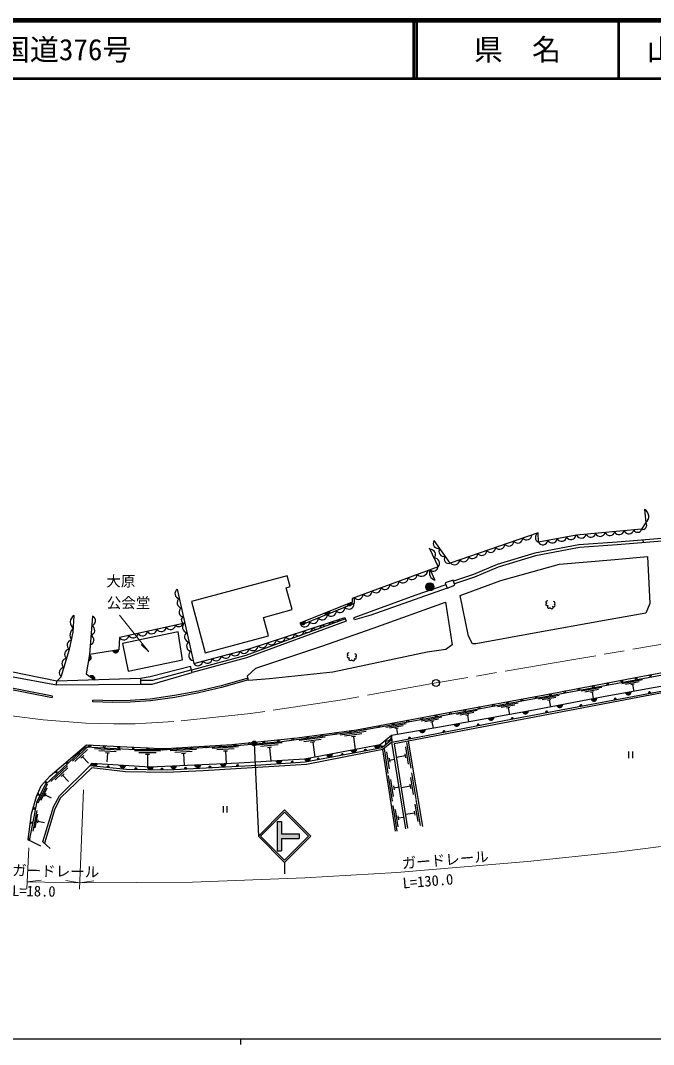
# Model space of a CAD drawing. Units: millimetres at full size, sheet at 1:1000; details may follow other scales. Extents: x 40000 to 680000, y 20000 to 380000.
# Drawn here: x 230117 to 339038, y 204000 to 380000 of the extents above; entities that cross this region are included whole.
import ezdxf
from ezdxf.enums import TextEntityAlignment as Align

# ---------------------------------------------------------------- set-up
doc = ezdxf.new("R2010")
doc.units = ezdxf.units.MM
doc.header["$LTSCALE"] = 1000
doc.linetypes.add('CHAIN', pattern=[18.5, 12, -1.5, 3.5, -1.5])
for name, color, linetype, lineweight in [('M-BGD', 7, 'Continuous', 25), ('M-BMK', 2, 'CHAIN', 13), ('M-BMK-HTXT', 7, 'Continuous', 13), ('M-BMK-SRVR', 3, 'Continuous', 25), ('M-STR-HTXT', 7, 'Continuous', 13), ('M-STR-STRC', 7, 'Continuous', 25), ('M-TTL', 2, 'Continuous', 140), ('M-TTL-BAND', 7, 'Continuous', 25), ('M-TTL-LINE', 7, 'Continuous', 50)]:
    doc.layers.add(name, color=color, linetype=linetype, lineweight=lineweight)
doc.layers.add('M-TTL-TXT', color=7, linetype='Continuous')
doc.styles.add('ＭＳ ゴシック', font='')
doc.styles.get('ＭＳ ゴシック').set_extended_font_data('MS Gothic')

msp = doc.modelspace()

# ---------------------------------------------------------------- hatches: boundary and pattern name
at = {"layer": 'M-BGD'}
for points in [[(299855, 282663, -0.41421), (300555, 283363, -0.41421), (301255, 282663, -1)], [(286245, 279657), (287163, 280028, -0.82183)], [(282441, 278118), (283360, 278489, -0.82183)], [(278197, 276400), (279115, 276771, -0.82183)], [(246998, 271814), (246018, 271665, 0.82183)], [(241806, 269985), (241978, 270961, -0.82183)], [(242858, 266662), (242062, 267252, -0.82183)], [(334210, 264433), (335184, 264610, -0.82183)], [(338150, 264345), (338545, 264419, 0.4608), (338304, 264613, 0.4608)], [(322413, 262231), (323387, 262414, -0.82183)], [(326358, 262124), (326752, 262198, 0.4608), (326511, 262392, 0.4608)], [(329283, 263526), (328310, 263343, 0.82183)], [(332254, 263234), (332649, 263309, 0.4608), (332408, 263503, 0.4608)], [(316514, 261135), (317490, 261311, -0.82183)], [(320461, 261014), (320856, 261088, 0.4608), (320615, 261282, 0.4608)], [(304704, 259010), (305679, 259186, -0.82183)], [(308671, 258778), (309066, 258853, 0.4608), (308825, 259046, 0.4608)], [(310609, 260073), (311584, 260248, -0.82183)], [(314523, 259895), (314918, 259970, 0.4608), (314677, 260163, 0.4608)], [(299773, 258126), (298798, 257952, 0.82183)], [(302778, 257652), (303172, 257728, 0.4608), (302931, 257921, 0.4608)], [(291994, 255484), (291020, 255301, 0.82183)], [(296884, 256527), (297279, 256602, 0.4608), (297038, 256795, 0.4608)], [(283784, 253943), (282810, 253760, 0.82183)], [(285289, 253707), (285683, 253782, 0.4608), (285442, 253975, 0.4608)], [(287939, 254723), (286965, 254540, 0.82183)], [(289268, 254444), (289663, 254520, 0.4608), (289421, 254713, 0.4608)], [(243356, 252251), (242367, 252313, 0.82183)], [(244985, 251662), (245385, 251623, 0.4608), (245208, 251877, 0.4608)], [(248209, 251932), (247220, 251994, 0.82183)], [(252964, 251675), (251974, 251681, 0.82183)], [(256972, 251867), (255983, 251818, 0.82183)], [(261119, 252063), (260130, 252014, 0.82183)], [(262532, 251576), (262933, 251597, 0.4608), (262720, 251821, 0.4608)], [(265516, 252271), (264526, 252221, 0.82183)], [(267277, 251827), (267678, 251848, 0.4608), (267465, 252072, 0.4608)], [(275062, 252811), (274073, 252752, 0.82183)], [(276667, 252401), (277068, 252430, 0.4608), (276850, 252650, 0.4608)], [(280005, 253234), (279031, 253051, 0.82183)], [(281145, 252939), (281540, 253014, 0.4608), (281298, 253208, 0.4608)], [(249777, 251307), (250179, 251300, 0.4608), (249982, 251539, 0.4608)], [(254261, 251223), (254662, 251216, 0.4608), (254466, 251454, 0.4608)], [(258336, 251354), (258737, 251375, 0.4608), (258524, 251599, 0.4608)]]:
    msp.add_hatch(color=256, dxfattribs=at).paths.add_polyline_path(points)
at = {"layer": 'M-STR-STRC'}
for points in [[(270000, 255544, -1), (270674, 255974, -1)], [(274302, 242307), (275052, 242307), (275052, 240182), (278052, 240182), (278052, 239432), (275052, 239432), (275052, 237307), (274302, 237307)]]:
    msp.add_hatch(color=256, dxfattribs=at).paths.add_polyline_path(points)

# ---------------------------------------------------------------- linework, layer by layer
at = {"layer": 'M-BGD'}
for p, q in [((337287, 290249), (337248, 290726)), ((300604, 285600), (301427, 283818)), ((287582, 276994), (287491, 277308)), ((236321, 265816), (250763, 265929)), ((337112, 266654), (333572, 265998)), ((336565, 266309), (334206, 265871)), ((335705, 265905), (335154, 265803)), ((335429, 265854), (335644, 264694)), ((330133, 265360), (326593, 264704)), ((329587, 265015), (327227, 264577)), ((328726, 264611), (328175, 264509)), ((328451, 264560), (328664, 263409)), ((235549, 263577), (235610, 263870)), ((242585, 262905), (242597, 263204)), ((315722, 262688), (312182, 262031)), ((315175, 262342), (312816, 261905)), ((322775, 263996), (319235, 263339)), ((322229, 263650), (319869, 263213)), ((321368, 263246), (320817, 263144)), ((321093, 263195), (321310, 262023)), ((308687, 261383), (305147, 260727)), ((308141, 261038), (305781, 260600)), ((307280, 260634), (306729, 260532)), ((307005, 260583), (307213, 259462)), ((314315, 261939), (313764, 261837)), ((314039, 261888), (314254, 260728)), ((296503, 259133), (292960, 258495)), ((295955, 258790), (293593, 258365)), ((302603, 260255), (299064, 259599)), ((302057, 259910), (299697, 259472)), ((301196, 259506), (300646, 259404)), ((300921, 259455), (301123, 258368)), ((289570, 257796), (285110, 257193)), ((288867, 257398), (285894, 256996)), ((295092, 258391), (294541, 258292)), ((294816, 258342), (295008, 257274)), ((242005, 255434), (239087, 252706)), ((275149, 255844), (270666, 255446)), ((274428, 255479), (271440, 255214)), ((282542, 256846), (278083, 256243)), ((281839, 256448), (278866, 256046)), ((280740, 255996), (280046, 255903)), ((280393, 255950), (280741, 253372)), ((287767, 256947), (287074, 256853)), ((287420, 256900), (287720, 254682)), ((292370, 255021), (291994, 255484)), ((297313, 251493), (296576, 255932)), ((299317, 241488), (296879, 256156)), ((241662, 254703), (239470, 252654)), ((241027, 253698), (240515, 253220)), ((240771, 253459), (241795, 252363)), ((247357, 254584), (242863, 254812)), ((246593, 254323), (243596, 254474)), ((245429, 254081), (244730, 254117)), ((245079, 254099), (245003, 252601)), ((254234, 254445), (249734, 254462)), ((253483, 254148), (250483, 254159)), ((252332, 253852), (251632, 253855)), ((251982, 253854), (251974, 251681)), ((260390, 254731), (255898, 254472)), ((259659, 254388), (256664, 254215)), ((258528, 254022), (257829, 253982)), ((258179, 254002), (258298, 251927)), ((267603, 255146), (263111, 254887)), ((266872, 254803), (263877, 254631)), ((265741, 254438), (265042, 254398)), ((265392, 254418), (265515, 252268)), ((273309, 255079), (272612, 255017)), ((272960, 255048), (273169, 252698)), ((294624, 240640), (292469, 254691)), ((292689, 254875), (293348, 250577)), ((293076, 254329), (293531, 251364)), ((296352, 253615), (294779, 253353)), ((296410, 253269), (296295, 253960)), ((296894, 252184), (296403, 255143)), ((334723, 254359), (334723, 253241)), ((335390, 254359), (335390, 253241)), ((238238, 251913), (235319, 249184)), ((293547, 253238), (293653, 252546)), ((293600, 252892), (294487, 253028)), ((238264, 251526), (236072, 249477)), ((237628, 250521), (237117, 250043)), ((237373, 250282), (238397, 249187)), ((293396, 250264), (294079, 245816)), ((298184, 246254), (297446, 250693)), ((234699, 248722), (233126, 245484)), ((293807, 249569), (294262, 246603)), ((294278, 248477), (294384, 247785)), ((294331, 248131), (295252, 248273)), ((297223, 248375), (295620, 248109)), ((297280, 248030), (297166, 248720)), ((297765, 246945), (297273, 249904)), ((234653, 248078), (233604, 245919)), ((234466, 247145), (234222, 246642)), ((234344, 246893), (235423, 246369)), ((264967, 244981), (264967, 243863)), ((265634, 244981), (265634, 243863)), ((294190, 245088), (294873, 240640)), ((298527, 242357), (298036, 245316)), ((298946, 241666), (298209, 246105)), ((232946, 244223), (232267, 240687)), ((233069, 243588), (232616, 241231)), ((294601, 244392), (295056, 241426)), ((295072, 243301), (295178, 242609)), ((295125, 242955), (296084, 243102)), ((297985, 243787), (296356, 243517)), ((298043, 243442), (297928, 244133)), ((233131, 242639), (233025, 242089)), ((233078, 242364), (234257, 242138))]:
    msp.add_line(p, q, dxfattribs=at)
for points in [[(250763, 266894), (236379, 266472), (212180, 271373), (205796, 273416), (201563, 276443), (195877, 281492), (191231, 286262), (190854, 286778), (182936, 296338), (180056, 300174), (177316, 304347), (174869, 308476), (170302, 317547), (168952, 320814)], [(337469, 295950), (337724, 293694), (336984, 292546), (325810, 291537), (319221, 290323), (319170, 291955), (304064, 286748), (301303, 290603)], [(182865, 294992), (185200, 292239), (190711, 285480), (195141, 280889), (199766, 276974), (203745, 273877), (205562, 272679), (209728, 271194), (213747, 270177), (228248, 267331), (236321, 265816), (236379, 266472)], [(414565, 294508), (413947, 294251), (409448, 292479), (396567, 289880), (386762, 289155), (385153, 289213), (375790, 290904), (374108, 290438), (356054, 292478), (340461, 290989), (332770, 290360), (326210, 289903), (318587, 288427), (312140, 286520), (308043, 284772), (304622, 283630)], [(414662, 294224), (414214, 293850), (411364, 292377), (396632, 289405), (386772, 288675), (385101, 288736), (375813, 290414), (374146, 289952), (356050, 291997), (340503, 290512), (332806, 289882), (326272, 289428), (318701, 287962), (312302, 286068), (308213, 284324), (304786, 283180)], [(300422, 289361), (301991, 286107), (287163, 280679), (287163, 280029), (278198, 276400)], [(257106, 282250), (259929, 269479), (269470, 272029), (285940, 277418), (286162, 276738)], [(303300, 283029), (297974, 281191), (287491, 277308)], [(303516, 282436), (290379, 277809), (287582, 276994)], [(287542, 280817), (287542, 279773), (278340, 276049)], [(320842, 280216), (320714, 280261), (320602, 280216), (320496, 280083), (320515, 279952), (320598, 279893), (320658, 279882), (320552, 279821), (320488, 279632), (320520, 279495), (320701, 279426), (320849, 279445), (320772, 279248), (320769, 279082), (320893, 279006), (321075, 278968), (321200, 279024), (321233, 279085), (321285, 279003), (321517, 278900), (321691, 278968), (321789, 279128), (321748, 279239), (321677, 279291), (321870, 279243), (322062, 279356), (322115, 279555), (322043, 279632), (321916, 279664), (322073, 279708), (322095, 279796), (322054, 279967), (321972, 280057), (321799, 280134)], [(236379, 266472), (237129, 267204), (238538, 271937), (239213, 274895), (239354, 277749)], [(242510, 277608), (241995, 271056), (241410, 267735), (242858, 266662)], [(258394, 276423), (247173, 273936), (247037, 271820), (241995, 271056)], [(286021, 277170), (268888, 270877), (259529, 268349)], [(286162, 276738), (269026, 270443), (259648, 267910)], [(231437, 239219), (232023, 243676), (232853, 246610), (233685, 248440), (235230, 250195), (241492, 255528), (253088, 254944), (255147, 254882), (266462, 255573), (277728, 256712), (287916, 258068), (304129, 261114), (320349, 264120), (335645, 267011), (350106, 269731), (370400, 273538)], [(286683, 271254), (286555, 271299), (286443, 271254), (286336, 271120), (286356, 270990), (286439, 270931), (286499, 270920), (286393, 270859), (286329, 270670), (286361, 270533), (286542, 270464), (286690, 270483), (286613, 270286), (286610, 270120), (286734, 270044), (286916, 270006), (287041, 270062), (287073, 270123), (287126, 270040), (287358, 269938), (287531, 270006), (287630, 270166), (287588, 270277), (287518, 270329), (287711, 270281), (287903, 270394), (287956, 270593), (287884, 270670), (287757, 270701), (287914, 270746), (287936, 270834), (287895, 271005), (287812, 271095), (287640, 271172)], [(235549, 263577), (227402, 265190), (219305, 266765), (204995, 269978)], [(235607, 263871), (227460, 265485), (219367, 267058), (205061, 270271)], [(233605, 238076), (231699, 239072), (232988, 245781), (234387, 248659), (241323, 255143), (249772, 254715), (255356, 254694), (266676, 255346), (275088, 256093), (287549, 257778), (298084, 259674), (351749, 269625)], [(368806, 269669), (368758, 269931), (368605, 270690), (350144, 267334), (330725, 263798), (318452, 261484), (302565, 258626), (293939, 257083), (294012, 255978)], [(296407, 241094), (294012, 255978), (314523, 259895), (343993, 265445), (359135, 268179), (368758, 269931)], [(250763, 266602), (252897, 266629), (259511, 268415)], [(269344, 266671), (264703, 265383), (260804, 264430), (256676, 263667), (252478, 263072), (249012, 262828), (245996, 262767), (242585, 262905)], [(269268, 266961), (264627, 265674), (260741, 264724), (256627, 263963), (252446, 263370), (248998, 263128), (245999, 263067), (242597, 263204)], [(350508, 266342), (324593, 261410), (294405, 255687), (296734, 241156)], [(293939, 257083), (291994, 255484), (279008, 253047), (267667, 252370), (252436, 251650), (242367, 252313), (242101, 251942)], [(235228, 237689), (233973, 238835), (235809, 244878), (236862, 246746), (242101, 251942), (248369, 251334), (255438, 251201), (269830, 251962), (279095, 252561), (292370, 255021), (293982, 256432)], [(294012, 255978), (292469, 254691), (279309, 252116), (261543, 251065), (255169, 250773), (248199, 250869), (242398, 251528), (236980, 246381), (236031, 244519), (234246, 238586)]]:
    msp.add_lwpolyline(points, dxfattribs=at)
for points in [[(337998, 287866), (338400, 279771), (337683, 278130), (330607, 276891), (318512, 274676), (308465, 272879), (307862, 272872), (307182, 274158), (305741, 281157), (312787, 283776), (322837, 286564), (332406, 287373)], [(259566, 280156), (261894, 271345), (272769, 274218), (271925, 277412), (276836, 278763), (275807, 282503), (276529, 282702), (276022, 284543)], [(303516, 282436), (304877, 282933), (304551, 283823), (303191, 283327)], [(303227, 280007), (304368, 272704), (303320, 271912), (300071, 271446), (283888, 267987), (272970, 266848), (269373, 266559), (269166, 267352), (270598, 268696), (281948, 272479), (290826, 275545)], [(247652, 272940), (248642, 268192), (257982, 270141), (257265, 274933)], [(259648, 267910), (259529, 268349), (259378, 268950), (252452, 267212), (250763, 266894), (250763, 265929), (252749, 265929)]]:
    msp.add_lwpolyline(points, close=True, dxfattribs=at)
for centre, radius in [((300555, 282663), 700), ((338486, 267393), 150), ((331116, 266002), 150), ((333573, 266467), 150), ((336029, 266931), 150), ((321290, 264145), 150), ((323747, 264609), 150), ((326203, 265074), 150), ((328660, 265538), 150), ((311458, 262319), 150), ((313916, 262775), 150), ((316374, 263231), 150), ((318833, 263686), 150), ((301627, 260491), 150), ((304084, 260953), 150), ((306542, 261408), 150), ((309000, 261864), 150), ((291799, 258645), 150), ((294256, 259107), 150), ((296713, 259568), 150), ((299170, 260030), 150), ((281919, 257119), 150), ((284397, 257449), 150), ((286876, 257779), 150), ((289342, 258184), 150), ((242050, 255350), 150), ((244546, 255224), 150), ((247043, 255098), 150), ((262022, 255152), 150), ((264517, 255304), 150), ((267011, 255478), 150), ((269498, 255729), 150), ((271985, 255981), 150), ((274473, 256232), 150), ((276960, 256484), 150), ((279441, 256789), 150), ((240026, 254082), 150), ((249540, 254972), 150), ((252037, 254847), 150), ((254535, 254751), 150), ((257031, 254847), 150), ((259526, 254999), 150), ((238123, 252462), 150), ((236219, 250841), 150), ((234451, 249083), 150), ((233177, 246961), 150), ((232434, 244579), 150), ((231971, 242128), 150), ((231585, 239199), 150)]:
    msp.add_circle(centre, radius, dxfattribs=at)
for centre, radius, start, end in [((336855, 294738), 1359, 309.7778, 63.12916), ((333154, 292501), 875, 205.16334, 345.16334), ((334792, 292649), 875, 205.16334, 345.16334), ((336286, 292758), 729, 207.17293, 343.15375), ((337146, 293254), 726, 257.09854, 37.24761), ((302025, 290109), 875, 145.61051, 285.61051), ((314124, 290532), 875, 219.01903, 359.01903), ((315679, 291068), 875, 219.01903, 359.01903), ((317234, 291604), 875, 219.01903, 359.01903), ((319624, 291153), 922, 119.47727, 244.10629), ((319976, 290767), 875, 210.43413, 350.43413), ((321593, 291064), 875, 210.43413, 350.43413), ((323210, 291362), 875, 210.43413, 350.43413), ((324828, 291660), 875, 210.43413, 350.43413), ((326602, 291909), 875, 205.16334, 345.16334), ((328240, 292057), 875, 205.16334, 345.16334), ((329878, 292205), 875, 205.16334, 345.16334), ((331516, 292353), 875, 205.16334, 345.16334), ((300650, 288199), 875, 315.74919, 95.74919), ((302983, 288772), 875, 145.61051, 285.61051), ((309460, 288925), 875, 219.01903, 359.01903), ((311015, 289460), 875, 219.01903, 359.01903), ((312570, 289996), 875, 219.01903, 359.01903), ((301364, 286718), 875, 315.74919, 95.74919), ((303778, 287433), 748, 138.46651, 296.84551), ((304796, 287317), 875, 219.01903, 359.01903), ((306351, 287853), 875, 219.01903, 359.01903), ((307905, 288389), 875, 219.01903, 359.01903), ((299102, 285642), 1147, 229.15031, 351.06625), ((301730, 285039), 1258, 153.54209, 256.07595), ((301182, 286169), 811, 224.55873, 355.65783), ((294388, 283643), 875, 220.10828, 0.10828), ((295933, 284208), 875, 220.10828, 0.10828), ((297477, 284773), 875, 220.10828, 0.10828), ((257576, 281512), 875, 122.46597, 262.46597), ((289756, 281946), 875, 220.10828, 0.10828), ((291300, 282512), 875, 220.10828, 0.10828), ((292844, 283077), 875, 220.10828, 0.10828), ((257931, 279906), 875, 122.46597, 262.46597), ((286667, 279933), 505, 213.20756, 10.86575), ((288211, 281381), 875, 220.10828, 0.10828), ((258286, 278300), 875, 122.46597, 262.46597), ((282864, 278394), 505, 213.20756, 10.86575), ((283563, 278486), 875, 222.03401, 2.03401), ((285088, 279102), 875, 222.03401, 2.03401), ((286612, 279719), 875, 222.03401, 2.03401), ((240033, 276586), 1347, 120.27637, 234.04157), ((242147, 276812), 875, 285.49911, 65.49911), ((257366, 276625), 788, 224.66845, 340.32695), ((258301, 276932), 518, 104.50267, 280.42927), ((258864, 275685), 875, 122.46597, 262.46597), ((278620, 276676), 505, 213.20756, 10.86575), ((278990, 276635), 875, 222.03401, 2.03401), ((280514, 277252), 875, 222.03401, 2.03401), ((282039, 277869), 875, 222.03401, 2.03401), ((282538, 277037), 1077, 238.36495, 337.86879), ((284042, 277731), 1210, 245.29893, 330.93481), ((240016, 274355), 1379, 124.11458, 216.22486), ((242018, 275172), 875, 285.49911, 65.49911), ((249516, 274762), 875, 212.4977, 352.4977), ((251122, 275118), 875, 212.4977, 352.4977), ((252727, 275473), 875, 212.4977, 352.4977), ((254333, 275829), 875, 212.4977, 352.4977), ((255938, 276185), 875, 212.4977, 352.4977), ((259219, 274079), 875, 122.46597, 262.46597), ((276410, 274615), 875, 218.11687, 358.11687), ((277973, 275126), 875, 218.11687, 358.11687), ((279496, 275760), 927, 225.61169, 350.62205), ((281021, 276385), 988, 231.7989, 344.43484), ((239013, 272672), 875, 97.15235, 237.15235), ((241889, 273533), 875, 285.49911, 65.49911), ((247911, 274406), 875, 212.4977, 352.4977), ((259574, 272473), 875, 122.46597, 262.46597), ((271721, 273081), 875, 218.11687, 358.11687), ((273284, 273592), 875, 218.11687, 358.11687), ((274847, 274104), 875, 218.11687, 358.11687), ((238590, 271063), 875, 93.42037, 233.42037), ((246493, 271836), 505, 199.7804, 357.43859), ((259929, 270868), 875, 122.46597, 262.46597), ((265413, 271254), 875, 214.96757, 354.96757), ((267001, 271679), 875, 214.96757, 354.96757), ((268590, 272104), 875, 214.96757, 354.96757), ((270158, 272569), 875, 218.11687, 358.11687), ((238121, 269487), 875, 93.42037, 233.42037), ((241796, 270490), 505, 271.1806, 68.83879), ((260646, 269980), 875, 214.96757, 354.96757), ((262235, 270405), 875, 214.96757, 354.96757), ((263824, 270830), 875, 214.96757, 354.96757), ((237652, 267911), 875, 93.42037, 233.42037), ((242402, 266878), 505, 334.6317, 132.28989), ((334680, 264618), 505, 201.48996, 359.14815), ((338342, 264413), 203, 1.70336, 199.62674), ((322882, 262419), 505, 201.85034, 359.50853), ((326549, 262192), 203, 1.70336, 199.62674), ((328778, 263531), 505, 201.85034, 359.50853), ((332445, 263303), 203, 1.70336, 199.62674), ((316985, 261319), 505, 201.36973, 359.02792), ((320653, 261082), 203, 1.70336, 199.62674), ((305174, 259194), 505, 201.36973, 359.02792), ((308863, 258847), 203, 1.8499, 199.77329), ((311079, 260257), 505, 201.36973, 359.02792), ((314715, 259964), 203, 1.70336, 199.62674), ((293108, 257003), 835, 253.33287, 5.48876), ((299269, 258135), 505, 201.3105, 358.96869), ((302969, 257721), 203, 1.8499, 199.77329), ((291489, 255489), 505, 201.80169, 359.45988), ((292440, 255833), 567, 218.01203, 40.8096), ((297076, 256596), 203, 1.8499, 199.77329), ((283279, 253948), 505, 201.80169, 359.45988), ((285480, 253776), 203, 1.8499, 199.77329), ((287434, 254728), 505, 201.80169, 359.45988), ((289460, 254513), 203, 1.8499, 199.77329), ((242868, 252380), 505, 187.57076, 345.22896), ((245188, 251674), 203, 345.4991, 183.42249), ((247721, 252060), 505, 187.57076, 345.22896), ((252470, 251776), 505, 190.85293, 348.51112), ((256472, 251940), 505, 194.03904, 351.69723), ((260620, 252136), 505, 194.03904, 351.69723), ((262731, 251618), 203, 354.0636, 191.98699), ((265016, 252344), 505, 194.03904, 351.69723), ((267476, 251869), 203, 354.0636, 191.98699), ((274562, 252879), 505, 194.58805, 352.24624), ((276865, 252447), 203, 355.13405, 193.05743), ((279500, 253239), 505, 201.80169, 359.45988), ((281336, 253008), 203, 1.8499, 199.77329), ((249979, 251335), 203, 349.96044, 187.88383), ((254462, 251251), 203, 349.96044, 187.88383), ((258535, 251396), 203, 354.0636, 191.98699)]:
    msp.add_arc(centre, radius, start, end, dxfattribs=at)
at = {"layer": 'M-BMK'}
msp.add_lwpolyline([(347313, 273973), (325352, 270180), (301621, 266134), (285485, 263242), (269715, 260867), (256515, 259502), (249854, 259131), (246171, 259123), (241338, 259218), (234016, 259776), (228574, 260506)], dxfattribs=at)
at = {"layer": 'M-BMK-HTXT'}
for q in [(247164, 277806), (250891, 272729)]:
    msp.add_line((252197, 271491), q, dxfattribs=at)
at = {"layer": 'M-BMK-SRVR'}
msp.add_circle((301621, 266134), 600, dxfattribs=at)
at = {"layer": 'M-STR-HTXT'}
for p, q in [((240960, 247792), (240277, 230704)), ((231547, 237789), (231194, 230770)), ((231253, 231954), (233690, 232248)), ((231253, 231954), (240320, 231775)), ((240320, 231775), (237896, 232165)), ((240320, 231775), (242748, 232135))]:
    msp.add_line(p, q, dxfattribs=at)
msp.add_lwpolyline([(240320, 231775), (259703, 231917), (279019, 232633), (294853, 233591), (317380, 235433), (332676, 237081), (348009, 239009), (362576, 241153), (376785, 243536)], dxfattribs=at)
at = {"layer": 'M-STR-STRC'}
for p, q in [((270337, 255759), (271053, 239807)), ((271053, 239807), (275553, 244307)), ((271406, 239807), (275553, 243954)), ((280053, 239807), (275553, 244307)), ((279699, 239807), (275553, 243954)), ((274302, 242307), (274302, 237307)), ((274302, 242307), (275052, 242307)), ((275052, 242307), (275052, 240182)), ((271053, 239807), (275553, 235307)), ((271406, 239807), (275553, 235660)), ((275052, 240182), (278052, 240182)), ((275052, 239432), (278052, 239432)), ((275052, 239432), (275052, 237307)), ((275553, 235660), (279699, 239807)), ((275553, 235307), (280053, 239807)), ((278052, 240182), (278052, 239432)), ((274302, 237307), (275052, 237307)), ((275553, 235307), (275553, 233307))]:
    msp.add_line(p, q, dxfattribs=at)
msp.add_circle((270337, 255759), 400, dxfattribs=at)
at = {"layer": 'M-TTL'}
msp.add_line((680000, 380000), (40000, 380000), dxfattribs=at)
at = {"layer": 'M-TTL-BAND'}
for p, q in [((40000, 205000), (579000, 205000)), ((268000, 205000), (268000, 204000))]:
    msp.add_line(p, q, dxfattribs=at)
at = {"layer": 'M-TTL-LINE'}
for p, q in [((297750, 380000), (297750, 370000)), ((298250, 380000), (298250, 370000)), ((333000, 380000), (333000, 370000)), ((40000, 370000), (680000, 370000))]:
    msp.add_line(p, q, dxfattribs=at)

# ---------------------------------------------------------------- texts
at = {"layer": 'M-BMK-HTXT', "style": 'ＭＳ ゴシック'}
for s, p in [('大原', (244886, 282173)), ('公会堂', (244963, 278456))]:
    msp.add_text(s, height=1833, dxfattribs=at).set_placement(p, align=Align.BOTTOM_LEFT)
at = {"layer": 'M-STR-HTXT', "style": 'ＭＳ ゴシック'}
for s, rotation, p in [('ガードレール', 4.674, (295848, 233672)), ('ガードレール', 358.873, (228651, 232486)), ('L=130.0', 4.674, (295992, 230271)), ('L=18.0', 358.873, (228651, 228989))]:
    msp.add_text(s, height=1833, rotation=rotation, dxfattribs=at).set_placement(p, align=Align.BOTTOM_LEFT)
at = {"layer": 'M-TTL-TXT', "style": 'ＭＳ ゴシック'}
msp.add_text('一般国道376号', height=3666, dxfattribs=at).set_placement((216734, 375000), align=Align.MIDDLE_LEFT)
for s, p in [('県\u3000名', (315625, 375000)), ('山\u3000口\u3000県', (350375, 375000))]:
    msp.add_text(s, height=3666, dxfattribs=at).set_placement(p, align=Align.MIDDLE_CENTER)

doc.saveas('drawing.dxf')
